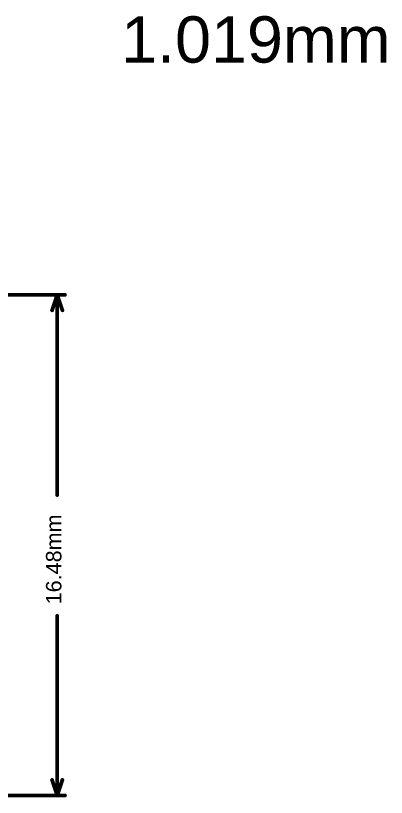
# Model space of a CAD drawing. Header units: inches. Extents: x -35 to 304, y -8 to 63.
# Drawn here: x 19.75 to 31.96, y -0.06 to 25.68 of the extents above; entities that cross this region are included whole.
import ezdxf

# ---------------------------------------------------------------- set-up
doc = ezdxf.new("R2010")
doc.units = ezdxf.units.IN
doc.layers.add('Dimensions', color=6, linetype='Continuous')
doc.layers.add('Fabrication', color=76, linetype='Continuous')
doc.styles.add('Arial', font='', dxfattribs={"height": 0.2})
doc.styles.get('Arial').set_extended_font_data('Arial')

msp = doc.modelspace()

# ---------------------------------------------------------------- linework, layer by layer
at = {"layer": 'Dimensions', "const_width": 0.127}
for points in [[(12.23, 16.483), (21.37, 16.483)], [(20.947, 15.975), (21.116, 16.483)], [(21.116, 16.483), (21.286, 15.975)], [(21.116, 9.891), (21.116, 16.483)], [(21.116, 0), (21.116, 5.912)], [(20.947, 0.508), (21.116, 0)], [(21.116, 0), (21.286, 0.508)], [(12.191, 0), (21.37, 0)]]:
    msp.add_lwpolyline(points, dxfattribs=at)
at = {"layer": 'Dimensions', "const_width": 0.0635}
for points in [[(21.085, 16.483, 1), (21.148, 16.483, 1)], [(21.085, 16.483, 1), (21.148, 16.483, 1)], [(21.085, 16.483, 1), (21.148, 16.483, 1)], [(21.339, 16.483, 1), (21.402, 16.483, 1)], [(20.915, 15.975, 1), (20.979, 15.975, 1)], [(21.254, 15.975, 1), (21.318, 15.975, 1)], [(21.085, 9.891, 1), (21.148, 9.891, 1)], [(21.085, 5.912, 1), (21.148, 5.912, 1)], [(20.915, 0.508, 1), (20.979, 0.508, 1)], [(21.254, 0.508, 1), (21.318, 0.508, 1)], [(21.085, 0, 1), (21.148, 0, 1)], [(21.085, 0, 1), (21.148, 0, 1)], [(21.085, 0, 1), (21.148, 0, 1)], [(21.339, 0, 1), (21.402, 0, 1)]]:
    msp.add_lwpolyline(points, format="xyb", close=True, dxfattribs=at)

# ---------------------------------------------------------------- texts
at = {"layer": 'Dimensions', "style": 'Arial'}
msp.add_text('16.48mm', height=0.508, rotation=90, dxfattribs=at).set_placement((21.255, 6.293))
at = {"layer": 'Fabrication', "style": 'Arial'}
msp.add_text('1.019mm', height=1.524, dxfattribs=at).set_placement((23.222, 24.13))

doc.saveas('drawing.dxf')
